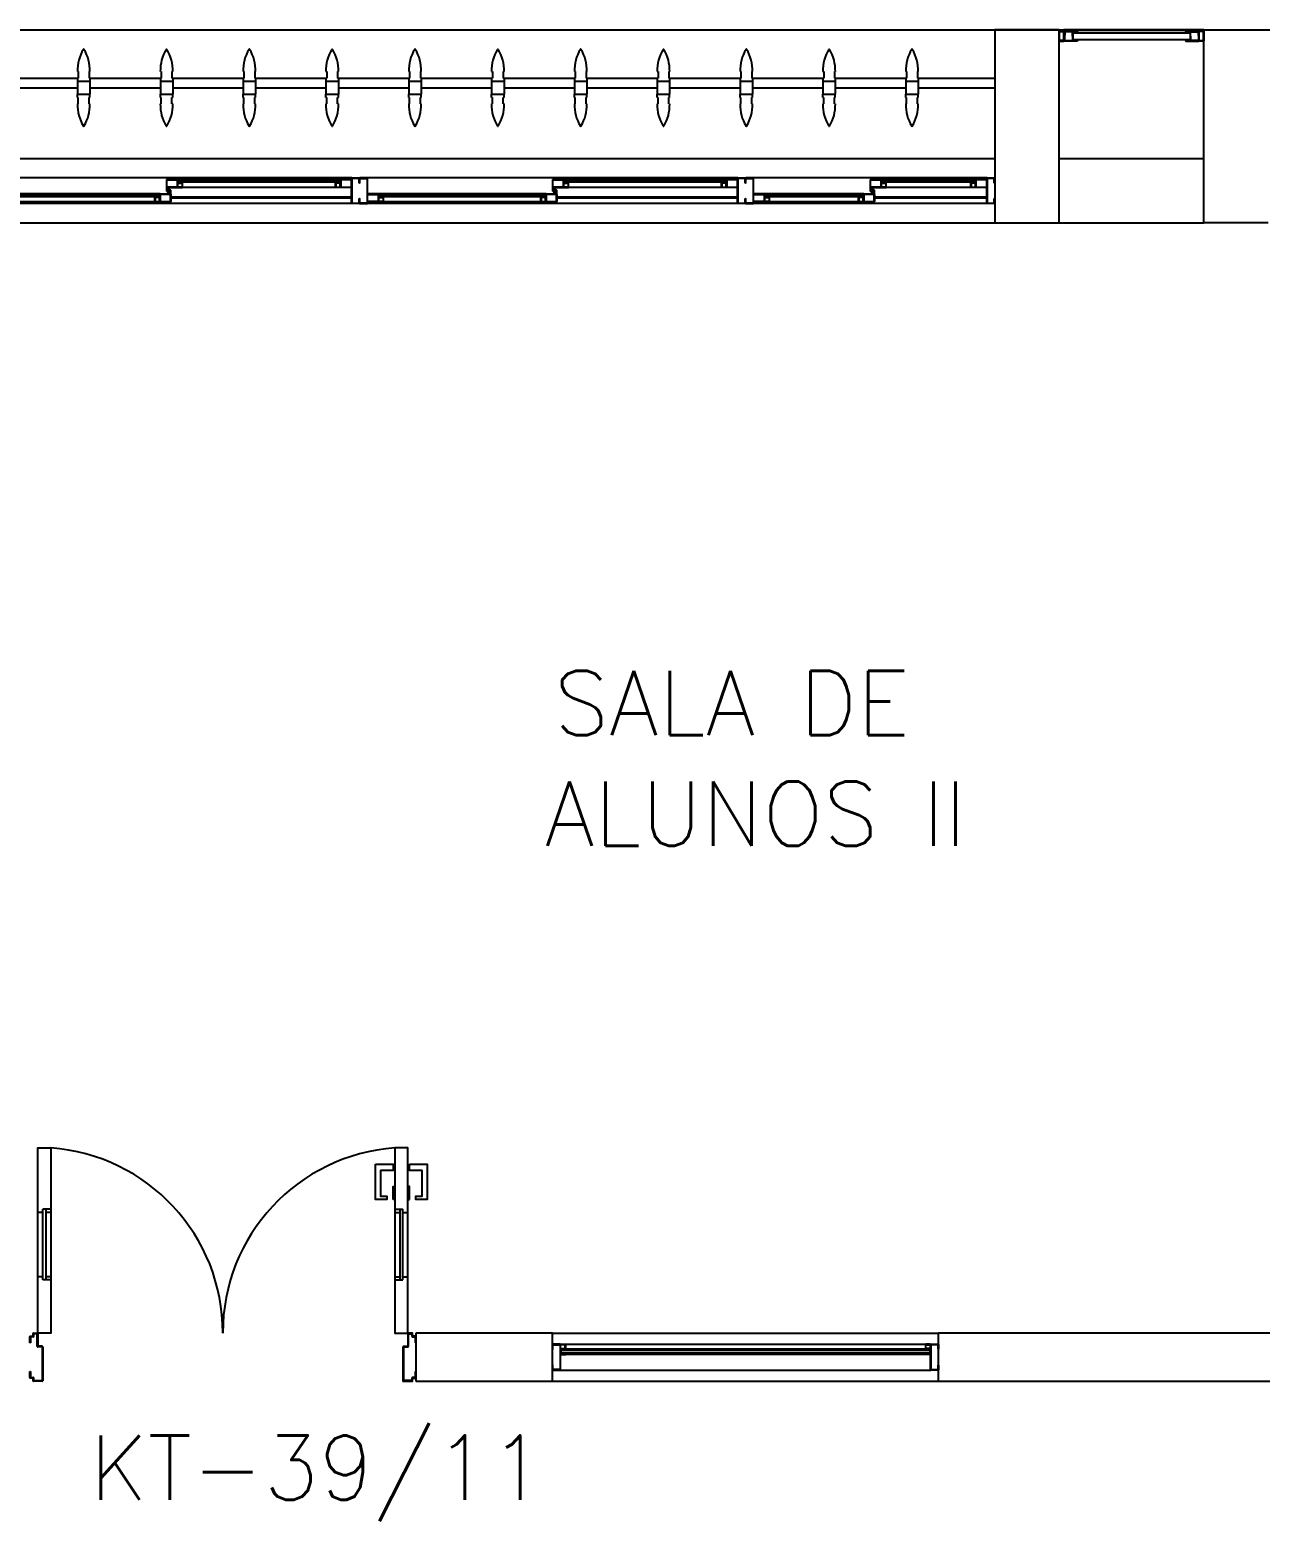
# Model space of a CAD drawing. Header units: millimetres. Extents: x 2686 to 2939, y 1294 to 1441.
# Drawn here: x 2848.471 to 2852.296, y 1433.941 to 1438.575 of the extents above; entities that cross this region are included whole.
import ezdxf

# ---------------------------------------------------------------- set-up
doc = ezdxf.new("R2010")
doc.units = ezdxf.units.MM
for name, color, linetype in [('AR-ALV', 2, 'Continuous'), ('AR-ESQ', 1, 'Continuous'), ('AR-ESTC', 3, 'Continuous'), ('AR-PEITORIL', 1, 'Continuous'), ('AR-PORTA', 1, 'Continuous'), ('BR-PAINEL', 1, 'Continuous'), ('BR-SUPORTE', 1, 'Continuous'), ('DT-ESQ-BAGUETE-C', 1, 'Continuous'), ('DT-ESQ-BAGUETE-V', 1, 'Continuous'), ('DT-ESQ-CHAPA DOBRADA-V', 1, 'Continuous'), ('DT-ESQ-MARCO-V', 1, 'Continuous'), ('DT-ESQ-PERFIL CADEIRA-C', 2, 'Continuous'), ('DT-ESQ-PERFIL CADEIRA-V', 2, 'Continuous'), ('DT-ESQ-PERFIL U SIMPLES-C', 2, 'Continuous'), ('DT-ESQ-PERFIL U-C', 2, 'Continuous'), ('DT-ESQ-PERFIL U-V', 1, 'Continuous'), ('DT-ESQ-VENEZIANA-C', 1, 'Continuous'), ('DT-ESQ-VENEZIANA-V', 1, 'Continuous'), ('DT-ESQ-VIDRO-C', 2, 'Continuous'), ('DT-TXTMOD', 1, 'Continuous'), ('ENDEREÇO', 2, 'Continuous'), ('ibio', 2, 'Continuous'), ('maçaneta', 1, 'Continuous'), ('mov', 1, 'Continuous'), ('PM-PERFIL U-C', 2, 'Continuous'), ('PM-VIDRO', 2, 'Continuous'), ('pm1', 2, 'Continuous'), ('pm2', 2, 'Continuous'), ('TEXTO', 2, 'Continuous')]:
    doc.layers.add(name, color=color, linetype=linetype)
doc.styles.add('S10', font='simplex.shx', dxfattribs={"height": 0.1})
doc.styles.add('UNB-100', font='simplex.shx', dxfattribs={"height": 0.2})
doc.styles.add('UNB1-100', font='simplex.shx', dxfattribs={"height": 0.2})

# ---------------------------------------------------------------- blocks, each defined once
blk = doc.blocks.new('EF39-P')
at = {"layer": 'DT-ESQ-BAGUETE-C', "ltscale": 0.1}
for points in [[(0.4225, -0.08), (0.409, -0.08), (0.409, -0.0785), (0.422, -0.0785, 0.414214), (0.4225, -0.078), (0.4225, -0.067, 0.414214), (0.422, -0.0665), (0.409, -0.0665), (0.409, -0.065), (0.4225, -0.065, -0.414214), (0.424, -0.0665), (0.424, -0.0785, -0.414214)], [(0.7015, -0.08), (0.715, -0.08), (0.715, -0.0785), (0.702, -0.0785, -0.414214), (0.7015, -0.078), (0.7015, -0.067, -0.414214), (0.702, -0.0665), (0.715, -0.0665), (0.715, -0.065), (0.7015, -0.065, 0.414214), (0.7, -0.0665), (0.7, -0.0785, 0.414214)], [(1.41, -0.08), (1.3965, -0.08), (1.3965, -0.0785), (1.4095, -0.0785, 0.414214), (1.41, -0.078), (1.41, -0.067, 0.414214), (1.4095, -0.0665), (1.3965, -0.0665), (1.3965, -0.065), (1.41, -0.065, -0.414214), (1.4115, -0.0665), (1.4115, -0.0785, -0.414214)], [(1.9015, -0.08), (1.915, -0.08), (1.915, -0.0785), (1.902, -0.0785, -0.414214), (1.9015, -0.078), (1.9015, -0.067, -0.414214), (1.902, -0.0665), (1.915, -0.0665), (1.915, -0.065), (1.9015, -0.065, 0.414214), (1.9, -0.0665), (1.9, -0.0785, 0.414214)], [(2.61, -0.08), (2.5965, -0.08), (2.5965, -0.0785), (2.6095, -0.0785, 0.414214), (2.61, -0.078), (2.61, -0.067, 0.414214), (2.6095, -0.0665), (2.5965, -0.0665), (2.5965, -0.065), (2.61, -0.065, -0.414214), (2.6115, -0.0665), (2.6115, -0.0785, -0.414214)], [(0.0735, -0.125), (0.06, -0.125), (0.06, -0.1235), (0.073, -0.1235, 0.414214), (0.0735, -0.123), (0.0735, -0.112, 0.414214), (0.073, -0.1115), (0.06, -0.1115), (0.06, -0.11), (0.0735, -0.11, -0.414214), (0.075, -0.1115), (0.075, -0.1235, -0.414214)], [(0.339, -0.125), (0.3525, -0.125), (0.3525, -0.1235), (0.3395, -0.1235, -0.414214), (0.339, -0.123), (0.339, -0.112, -0.414214), (0.3395, -0.1115), (0.3525, -0.1115), (0.3525, -0.11), (0.339, -0.11, 0.414214), (0.3375, -0.1115), (0.3375, -0.1235, 0.414214)], [(0.8485, -0.125), (0.835, -0.125), (0.835, -0.1235), (0.848, -0.1235, 0.414214), (0.8485, -0.123), (0.8485, -0.112, 0.414214), (0.848, -0.1115), (0.835, -0.1115), (0.835, -0.11), (0.8485, -0.11, -0.414214), (0.85, -0.1115), (0.85, -0.1235, -0.414214)], [(1.3265, -0.125), (1.34, -0.125), (1.34, -0.1235), (1.327, -0.1235, -0.414214), (1.3265, -0.123), (1.3265, -0.112, -0.414214), (1.327, -0.1115), (1.34, -0.1115), (1.34, -0.11), (1.3265, -0.11, 0.414214), (1.325, -0.1115), (1.325, -0.1235, 0.414214)], [(2.0485, -0.125), (2.035, -0.125), (2.035, -0.1235), (2.048, -0.1235, 0.414214), (2.0485, -0.123), (2.0485, -0.112, 0.414214), (2.048, -0.1115), (2.035, -0.1115), (2.035, -0.11), (2.0485, -0.11, -0.414214), (2.05, -0.1115), (2.05, -0.1235, -0.414214)], [(2.5265, -0.125), (2.54, -0.125), (2.54, -0.1235), (2.527, -0.1235, -0.414214), (2.5265, -0.123), (2.5265, -0.112, -0.414214), (2.527, -0.1115), (2.54, -0.1115), (2.54, -0.11), (2.5265, -0.11, 0.414214), (2.525, -0.1115), (2.525, -0.1235, 0.414214)]]:
    blk.add_lwpolyline(points, format="xyb", close=True, dxfattribs=at)
at = {"layer": 'DT-ESQ-BAGUETE-V', "ltscale": 0.1}
for p, q in [((0.4225, -0.065), (0.7015, -0.065)), ((1.41, -0.065), (1.9015, -0.065)), ((2.61, -0.065), (3.1015, -0.065)), ((0.0735, -0.11), (0.339, -0.11)), ((0.8485, -0.11), (1.3265, -0.11)), ((2.0485, -0.11), (2.5265, -0.11))]:
    blk.add_line(p, q, dxfattribs=at)
at = {"layer": 'DT-ESQ-CHAPA DOBRADA-V', "ltscale": 0.1}
for p, q in [((0.025, -0.077), (0.374, -0.077)), ((0.025, -0.08), (0.374, -0.08)), ((0.8, -0.077), (1.3615, -0.077)), ((0.8, -0.08), (1.3615, -0.08)), ((2, -0.077), (2.5615, -0.077)), ((2, -0.08), (2.5615, -0.08))]:
    blk.add_line(p, q, dxfattribs=at)
at = {"layer": 'DT-ESQ-PERFIL CADEIRA-C', "ltscale": 0.1}
for p, q in [((0.376, -0.0885), (0.4225, -0.0885)), ((0.75, -0.0885), (0.7015, -0.0885)), ((1.3635, -0.0885), (1.41, -0.0885)), ((1.95, -0.0885), (1.9015, -0.0885)), ((2.5635, -0.0885), (2.61, -0.0885)), ((0.025, -0.1335), (0.0735, -0.1335)), ((0.3855, -0.1335), (0.339, -0.1335)), ((0.8, -0.1335), (0.8485, -0.1335)), ((1.373, -0.1335), (1.3265, -0.1335)), ((2, -0.1335), (2.0485, -0.1335)), ((2.573, -0.1335), (2.5265, -0.1335))]:
    blk.add_line(p, q, dxfattribs=at)
for points in [[(0.4225, -0.087, -1), (0.4225, -0.09), (0.376, -0.09, -0.414214), (0.374, -0.088), (0.374, -0.067, -0.414214), (0.376, -0.065), (0.4075, -0.065, -0.414214), (0.409, -0.0665), (0.409, -0.087)], [(0.409, -0.0885, -0.198913), (0.4079, -0.0881, -0.198913), (0.4075, -0.087), (0.4075, -0.067, 0.414214), (0.407, -0.0665), (0.376, -0.0665, 0.414214), (0.3755, -0.067), (0.3755, -0.088, 0.414214), (0.376, -0.0885)], [(0.7015, -0.09), (0.75, -0.09), (0.75, -0.0885), (0.715, -0.0885, 0.198912), (0.7161, -0.0881, 0.198913), (0.7165, -0.087), (0.7165, -0.067, -0.414214), (0.717, -0.0665), (0.75, -0.0665), (0.75, -0.065), (0.7165, -0.065, 0.414214), (0.715, -0.0665), (0.715, -0.0785), (0.715, -0.08), (0.715, -0.087), (0.7015, -0.087, 1)], [(1.41, -0.087, -1), (1.41, -0.09), (1.3635, -0.09, -0.414214), (1.3615, -0.088), (1.3615, -0.067, -0.414214), (1.3635, -0.065), (1.395, -0.065, -0.414214), (1.3965, -0.0665), (1.3965, -0.087)], [(1.3965, -0.0885, -0.198913), (1.3954, -0.0881, -0.198913), (1.395, -0.087), (1.395, -0.067, 0.414214), (1.3945, -0.0665), (1.3635, -0.0665, 0.414214), (1.363, -0.067), (1.363, -0.088, 0.414214), (1.3635, -0.0885)], [(1.9015, -0.09), (1.95, -0.09), (1.95, -0.0885), (1.915, -0.0885, 0.198912), (1.9161, -0.0881, 0.198913), (1.9165, -0.087), (1.9165, -0.067, -0.414214), (1.917, -0.0665), (1.95, -0.0665), (1.95, -0.065), (1.9165, -0.065, 0.414214), (1.915, -0.0665), (1.915, -0.0785), (1.915, -0.08), (1.915, -0.087), (1.9015, -0.087, 1)], [(2.61, -0.087, -1), (2.61, -0.09), (2.5635, -0.09, -0.414214), (2.5615, -0.088), (2.5615, -0.067, -0.414214), (2.5635, -0.065), (2.595, -0.065, -0.414214), (2.5965, -0.0665), (2.5965, -0.087)], [(2.5965, -0.0885, -0.198913), (2.5954, -0.0881, -0.198913), (2.595, -0.087), (2.595, -0.067, 0.414214), (2.5945, -0.0665), (2.5635, -0.0665, 0.414214), (2.563, -0.067), (2.563, -0.088, 0.414214), (2.5635, -0.0885)], [(0.0735, -0.135), (0.025, -0.135), (0.025, -0.1335), (0.06, -0.1335, -0.198912), (0.0589, -0.1331, -0.198913), (0.0585, -0.132), (0.0585, -0.112, 0.414214), (0.058, -0.1115), (0.025, -0.1115), (0.025, -0.11), (0.0585, -0.11, -0.414214), (0.06, -0.1115), (0.06, -0.1235), (0.06, -0.125), (0.06, -0.132), (0.0735, -0.132, -1)], [(0.339, -0.132, 1), (0.339, -0.135), (0.3855, -0.135, 0.414214), (0.3875, -0.133), (0.3875, -0.112, 0.414214), (0.3855, -0.11), (0.354, -0.11, 0.414214), (0.3525, -0.1115), (0.3525, -0.132)], [(0.3525, -0.1335, 0.198913), (0.3536, -0.1331, 0.198913), (0.354, -0.132), (0.354, -0.112, -0.414214), (0.3545, -0.1115), (0.3855, -0.1115, -0.414214), (0.386, -0.112), (0.386, -0.133, -0.414214), (0.3855, -0.1335)], [(0.8485, -0.135), (0.8, -0.135), (0.8, -0.1335), (0.835, -0.1335, -0.198912), (0.8339, -0.1331, -0.198913), (0.8335, -0.132), (0.8335, -0.112, 0.414214), (0.833, -0.1115), (0.8, -0.1115), (0.8, -0.11), (0.8335, -0.11, -0.414214), (0.835, -0.1115), (0.835, -0.1235), (0.835, -0.125), (0.835, -0.132), (0.8485, -0.132, -1)], [(1.3265, -0.132, 1), (1.3265, -0.135), (1.373, -0.135, 0.414214), (1.375, -0.133), (1.375, -0.112, 0.414214), (1.373, -0.11), (1.3415, -0.11, 0.414214), (1.34, -0.1115), (1.34, -0.132)], [(1.34, -0.1335, 0.198913), (1.3411, -0.1331, 0.198913), (1.3415, -0.132), (1.3415, -0.112, -0.414214), (1.342, -0.1115), (1.373, -0.1115, -0.414214), (1.3735, -0.112), (1.3735, -0.133, -0.414214), (1.373, -0.1335)], [(2.0485, -0.135), (2, -0.135), (2, -0.1335), (2.035, -0.1335, -0.198912), (2.0339, -0.1331, -0.198913), (2.0335, -0.132), (2.0335, -0.112, 0.414214), (2.033, -0.1115), (2, -0.1115), (2, -0.11), (2.0335, -0.11, -0.414214), (2.035, -0.1115), (2.035, -0.1235), (2.035, -0.125), (2.035, -0.132), (2.0485, -0.132, -1)], [(2.5265, -0.132, 1), (2.5265, -0.135), (2.573, -0.135, 0.414214), (2.575, -0.133), (2.575, -0.112, 0.414214), (2.573, -0.11), (2.5415, -0.11, 0.414214), (2.54, -0.1115), (2.54, -0.132)], [(2.54, -0.1335, 0.198913), (2.5411, -0.1331, 0.198913), (2.5415, -0.132), (2.5415, -0.112, -0.414214), (2.542, -0.1115), (2.573, -0.1115, -0.414214), (2.5735, -0.112), (2.5735, -0.133, -0.414214), (2.573, -0.1335)]]:
    blk.add_lwpolyline(points, format="xyb", close=True, dxfattribs=at)
at = {"layer": 'DT-ESQ-PERFIL CADEIRA-V', "ltscale": 0.1}
for p, q in [((0.4075, -0.09), (0.7015, -0.09)), ((1.395, -0.09), (1.9015, -0.09)), ((2.595, -0.09), (3.1015, -0.09)), ((0.0735, -0.135), (0.339, -0.135)), ((0.8485, -0.135), (1.3265, -0.135)), ((2.0485, -0.135), (2.5265, -0.135))]:
    blk.add_line(p, q, dxfattribs=at)
at = {"layer": 'DT-ESQ-PERFIL U SIMPLES-C', "ltscale": 0.1}
for points in [[(0.376, -0.102), (0.384, -0.102), (0.384, -0.1005), (0.376, -0.1005, -0.414214), (0.3755, -0.1), (0.3755, -0.092, -0.414214), (0.376, -0.0915), (0.384, -0.0915), (0.384, -0.09), (0.376, -0.09, 0.414214), (0.374, -0.092), (0.374, -0.1, 0.414214)], [(1.3635, -0.102), (1.3715, -0.102), (1.3715, -0.1005), (1.3635, -0.1005, -0.414214), (1.363, -0.1), (1.363, -0.092, -0.414214), (1.3635, -0.0915), (1.3715, -0.0915), (1.3715, -0.09), (1.3635, -0.09, 0.414214), (1.3615, -0.092), (1.3615, -0.1, 0.414214)], [(2.5635, -0.102), (2.5715, -0.102), (2.5715, -0.1005), (2.5635, -0.1005, -0.414214), (2.563, -0.1), (2.563, -0.092, -0.414214), (2.5635, -0.0915), (2.5715, -0.0915), (2.5715, -0.09), (2.5635, -0.09, 0.414214), (2.5615, -0.092), (2.5615, -0.1, 0.414214)], [(0.3855, -0.098), (0.3775, -0.098), (0.3775, -0.0995), (0.3855, -0.0995, -0.414214), (0.386, -0.1), (0.386, -0.108, -0.414214), (0.3855, -0.1085), (0.3775, -0.1085), (0.3775, -0.11), (0.3855, -0.11, 0.414214), (0.3875, -0.108), (0.3875, -0.1, 0.414214)], [(1.373, -0.098), (1.365, -0.098), (1.365, -0.0995), (1.373, -0.0995, -0.414214), (1.3735, -0.1), (1.3735, -0.108, -0.414214), (1.373, -0.1085), (1.365, -0.1085), (1.365, -0.11), (1.373, -0.11, 0.414214), (1.375, -0.108), (1.375, -0.1, 0.414214)], [(2.573, -0.098), (2.565, -0.098), (2.565, -0.0995), (2.573, -0.0995, -0.414214), (2.5735, -0.1), (2.5735, -0.108, -0.414214), (2.573, -0.1085), (2.565, -0.1085), (2.565, -0.11), (2.573, -0.11, 0.414214), (2.575, -0.108), (2.575, -0.1, 0.414214)]]:
    blk.add_lwpolyline(points, format="xyb", close=True, dxfattribs=at)
at = {"layer": 'DT-ESQ-PERFIL U-C', "ltscale": 0.1}
for points in [[(0, -0.0615, -0.414214), (0.0015, -0.06), (0.0235, -0.06, -0.414214), (0.025, -0.0615), (0.025, -0.1385, -0.414214), (0.0235, -0.14), (0.0015, -0.14, -0.414214), (0, -0.1385), (0, -0.125), (0.0015, -0.125), (0.0015, -0.138, 0.414214), (0.002, -0.1385), (0.023, -0.1385, 0.414214), (0.0235, -0.138), (0.0235, -0.062, 0.414214), (0.023, -0.0615), (0.002, -0.0615, 0.414214), (0.0015, -0.062), (0.0015, -0.075), (0, -0.075)], [(0.775, -0.0615, 0.414214), (0.7735, -0.06), (0.7515, -0.06, 0.414214), (0.75, -0.0615), (0.75, -0.1385, 0.414214), (0.7515, -0.14), (0.7735, -0.14, 0.414214), (0.775, -0.1385), (0.775, -0.125), (0.7735, -0.125), (0.7735, -0.138, -0.414214), (0.773, -0.1385), (0.752, -0.1385, -0.414214), (0.7515, -0.138), (0.7515, -0.062, -0.414214), (0.752, -0.0615), (0.773, -0.0615, -0.414214), (0.7735, -0.062), (0.7735, -0.075), (0.775, -0.075)], [(0.775, -0.0615, -0.414214), (0.7765, -0.06), (0.7985, -0.06, -0.414214), (0.8, -0.0615), (0.8, -0.1385, -0.414214), (0.7985, -0.14), (0.7765, -0.14, -0.414214), (0.775, -0.1385), (0.775, -0.125), (0.7765, -0.125), (0.7765, -0.138, 0.414214), (0.777, -0.1385), (0.798, -0.1385, 0.414214), (0.7985, -0.138), (0.7985, -0.062, 0.414214), (0.798, -0.0615), (0.777, -0.0615, 0.414214), (0.7765, -0.062), (0.7765, -0.075), (0.775, -0.075)], [(1.975, -0.0615, 0.414214), (1.9735, -0.06), (1.9515, -0.06, 0.414214), (1.95, -0.0615), (1.95, -0.1385, 0.414214), (1.9515, -0.14), (1.9735, -0.14, 0.414214), (1.975, -0.1385), (1.975, -0.125), (1.9735, -0.125), (1.9735, -0.138, -0.414214), (1.973, -0.1385), (1.952, -0.1385, -0.414214), (1.9515, -0.138), (1.9515, -0.062, -0.414214), (1.952, -0.0615), (1.973, -0.0615, -0.414214), (1.9735, -0.062), (1.9735, -0.075), (1.975, -0.075)], [(1.975, -0.0615, -0.414214), (1.9765, -0.06), (1.9985, -0.06, -0.414214), (2, -0.0615), (2, -0.1385, -0.414214), (1.9985, -0.14), (1.9765, -0.14, -0.414214), (1.975, -0.1385), (1.975, -0.125), (1.9765, -0.125), (1.9765, -0.138, 0.414214), (1.977, -0.1385), (1.998, -0.1385, 0.414214), (1.9985, -0.138), (1.9985, -0.062, 0.414214), (1.998, -0.0615), (1.977, -0.0615, 0.414214), (1.9765, -0.062), (1.9765, -0.075), (1.975, -0.075)]]:
    blk.add_lwpolyline(points, format="xyb", close=True, dxfattribs=at)
at = {"layer": 'DT-ESQ-PERFIL U-V', "ltscale": 0.1}
for p, q in [((0.0235, -0.06), (0.7515, -0.06)), ((0.7985, -0.06), (1.9515, -0.06)), ((1.9985, -0.06), (3.1515, -0.06)), ((0.0235, -0.14), (0.7515, -0.14)), ((0.7985, -0.14), (1.9515, -0.14)), ((1.9985, -0.14), (3.1515, -0.14))]:
    blk.add_line(p, q, dxfattribs=at)
at = {"layer": 'DT-ESQ-VIDRO-C', "ltscale": 0.1}
for points in [[(0.7125, -0.085), (0.7125, -0.082), (0.4115, -0.082), (0.4115, -0.085)], [(1.9125, -0.085), (1.9125, -0.082), (1.399, -0.082), (1.399, -0.085)], [(3.1125, -0.085), (3.1125, -0.082), (2.599, -0.082), (2.599, -0.085)], [(0.063, -0.13), (0.063, -0.127), (0.3495, -0.127), (0.3495, -0.13)], [(0.838, -0.13), (0.838, -0.127), (1.337, -0.127), (1.337, -0.13)], [(2.038, -0.13), (2.038, -0.127), (2.537, -0.127), (2.537, -0.13)]]:
    blk.add_lwpolyline(points, close=True, dxfattribs=at)
at = {"layer": 'DT-TXTMOD', "ltscale": 0.1, "style": 'S10', "flags": 3}
for tag, p in [('M01', (0.025, -0.28)), ('M02', (0.3253, -0.28)), ('M03', (0.627, -0.28)), ('M04', (0.9288, -0.28)), ('M05', (1.2306, -0.28)), ('M06', (1.5323, -0.28)), ('M07', (1.8341, -0.28)), ('M08', (2.1359, -0.28)), ('M09', (2.4376, -0.28)), ('M10', (2.7394, -0.28)), ('M11', (3.0412, -0.28)), ('M12', (3.3429, -0.28)), ('M13', (3.6447, -0.28)), ('M14', (3.9464, -0.28)), ('M15', (4.2482, -0.28)), ('M16', (4.55, -0.28)), ('M17', (4.8517, -0.28))]:
    blk.add_attdef(tag, p, '', height=0.1, dxfattribs=at)
blk = doc.blocks.new('EF05-P')
at = {"layer": 'DT-ESQ-BAGUETE-C', "ltscale": 0.1}
for points in [[(0.039, -0.05), (0.0255, -0.05), (0.0255, -0.0485), (0.039, -0.0485), (0.039, -0.0365), (0.0255, -0.0365), (0.0255, -0.035), (0.039, -0.035, -0.414214), (0.0405, -0.0365), (0.0405, -0.0485, -0.414214)], [(1.161, -0.05), (1.1745, -0.05), (1.1745, -0.0485), (1.161, -0.0485), (1.161, -0.0365), (1.1745, -0.0365), (1.1745, -0.035), (1.161, -0.035, 0.414214), (1.1595, -0.0365), (1.1595, -0.0485, 0.414214)]]:
    blk.add_lwpolyline(points, format="xyb", close=True, dxfattribs=at)
at = {"layer": 'DT-ESQ-BAGUETE-V', "ltscale": 0.1}
blk.add_line((1.161, -0.05), (0.039, -0.05), dxfattribs=at)
at = {"layer": 'DT-ESQ-CHAPA DOBRADA-V', "ltscale": 0.1}
blk.add_line((1.16, -0.067), (0.04, -0.067), dxfattribs=at)
at = {"layer": 'DT-ESQ-MARCO-V', "ltscale": 0.1}
for p, q in [((0.0235, -0.035), (1.1765, -0.035)), ((0.0235, -0.115), (1.1765, -0.115))]:
    blk.add_line(p, q, dxfattribs=at)
at = {"layer": 'DT-ESQ-PERFIL U-C', "ltscale": 0.1}
for points in [[(0.025, -0.0655), (0.025, -0.0655, 0.414214), (0.0235, -0.067), (0.0235, -0.1135), (0.0015, -0.1135), (0.0015, -0.1), (0, -0.1), (0, -0.1135, 0.414214), (0.0015, -0.115), (0.0235, -0.115, 0.414214), (0.025, -0.1135), (0.025, -0.067), (0.04, -0.067, 1), (0.04, -0.064), (0.025, -0.064), (0.025, -0.0365, 0.414214), (0.0235, -0.035), (0.0015, -0.035, 0.414214), (0, -0.0365), (0, -0.05), (0.0015, -0.05), (0.0015, -0.0365), (0.0235, -0.0365), (0.0235, -0.064, 0.414214), (0.025, -0.0655), (0.04, -0.0655)], [(1.175, -0.0655), (1.175, -0.0655, -0.414214), (1.1765, -0.067), (1.1765, -0.1135), (1.1985, -0.1135), (1.1985, -0.1), (1.2, -0.1), (1.2, -0.1135, -0.414214), (1.1985, -0.115), (1.1765, -0.115, -0.414214), (1.175, -0.1135), (1.175, -0.067), (1.16, -0.067, -1), (1.16, -0.064), (1.175, -0.064), (1.175, -0.0365, -0.414214), (1.1765, -0.035), (1.1985, -0.035, -0.414214), (1.2, -0.0365), (1.2, -0.05), (1.1985, -0.05), (1.1985, -0.0365), (1.1765, -0.0365), (1.1765, -0.064, -0.414214), (1.175, -0.0655), (1.16, -0.0655)]]:
    blk.add_lwpolyline(points, format="xyb", dxfattribs=at)
at = {"layer": 'DT-ESQ-VIDRO-C', "ltscale": 0.1}
blk.add_lwpolyline([(0.027, -0.062), (0.027, -0.052), (1.173, -0.052), (1.173, -0.062)], close=True, dxfattribs=at)
at = {"layer": 'DT-TXTMOD', "ltscale": 0.1, "style": 'S10', "flags": 3}
blk.add_attdef('EF05', (0.05, 0), '', height=0.1, dxfattribs=at)
blk = doc.blocks.new('marco-d')
at = {"layer": 'PM-PERFIL U-C'}
for p, q in [((-0.0135, 0), (-0.0015, 0)), ((-0.025, -0.03), (-0.025, -0.0115)), ((-0.023, -0.03), (-0.025, -0.03)), ((-0.0235, -0.01), (-0.015, -0.01)), ((-0.0145, -0.012), (-0.023, -0.012)), ((-0.023, -0.012), (-0.023, -0.03)), ((-0.015, -0.01), (-0.015, -0.0015)), ((-0.002, -0.002), (-0.013, -0.002)), ((-0.013, -0.002), (-0.013, -0.0105)), ((-0.002, -0.0415), (-0.002, -0.002)), ((0.013, -0.043), (-0.0005, -0.043)), ((0, -0.0015), (0, -0.041)), ((0.0135, -0.041), (0, -0.041)), ((0.013, -0.043), (0.013, -0.148)), ((0.015, -0.0425), (0.015, -0.1485)), ((-0.025, -0.1385), (-0.025, -0.12)), ((-0.025, -0.12), (-0.023, -0.12)), ((-0.023, -0.12), (-0.023, -0.138)), ((-0.023, -0.138), (-0.0145, -0.138)), ((-0.015, -0.14), (-0.0235, -0.14)), ((-0.015, -0.1485), (-0.015, -0.14)), ((0.0135, -0.15), (-0.0135, -0.15)), ((-0.013, -0.1395), (-0.013, -0.148)), ((-0.013, -0.148), (0.013, -0.148))]:
    blk.add_line(p, q, dxfattribs=at)
for centre, start, end in [((-0.0135, -0.0015), 90, 180), ((-0.0015, -0.0015), 360, 90), ((-0.0235, -0.0115), 90, 180), ((-0.0145, -0.0105), 270, 0), ((-0.0005, -0.0415), 180, 270), ((0.0135, -0.0425), 0, 90), ((-0.0235, -0.1385), 180, 270), ((-0.0145, -0.1395), 0, 90), ((-0.0135, -0.1485), 180, 270), ((0.0135, -0.1485), 269.9386, 0)]:
    blk.add_arc(centre, 0.0015, start, end, dxfattribs=at)
blk = doc.blocks.new('marco-e')
at = {"layer": 'PM-PERFIL U-C'}
for p, q in [((-0.015, -0.0425), (-0.015, -0.1485)), ((-0.0135, -0.041), (0, -0.041)), ((-0.013, -0.043), (0.0005, -0.043)), ((-0.013, -0.043), (-0.013, -0.148)), ((0, -0.0015), (0, -0.041)), ((0.0135, 0), (0.0015, 0)), ((0.002, -0.0415), (0.002, -0.002)), ((0.002, -0.002), (0.013, -0.002)), ((0.013, -0.002), (0.013, -0.0105)), ((0.0145, -0.012), (0.023, -0.012)), ((0.015, -0.01), (0.015, -0.0015)), ((0.0235, -0.01), (0.015, -0.01)), ((0.023, -0.012), (0.023, -0.03)), ((0.023, -0.03), (0.025, -0.03)), ((0.025, -0.03), (0.025, -0.0115)), ((0.023, -0.138), (0.0145, -0.138)), ((0.025, -0.12), (0.023, -0.12)), ((0.023, -0.12), (0.023, -0.138)), ((0.025, -0.1385), (0.025, -0.12)), ((-0.0135, -0.15), (0.0135, -0.15)), ((0.013, -0.148), (-0.013, -0.148)), ((0.013, -0.1395), (0.013, -0.148)), ((0.015, -0.14), (0.0235, -0.14)), ((0.015, -0.1485), (0.015, -0.14))]:
    blk.add_line(p, q, dxfattribs=at)
for centre, start, end in [((-0.0135, -0.0425), 90, 180), ((0.0015, -0.0015), 90, 180), ((0.0005, -0.0415), 270, 0), ((0.0145, -0.0105), 180, 270), ((0.0135, -0.0015), 0, 90), ((0.0235, -0.0115), 0, 90), ((0.0145, -0.1395), 90, 180), ((0.0235, -0.1385), 270, 0), ((-0.0135, -0.1485), 180, 270.0614), ((0.0135, -0.1485), 270, 0)]:
    blk.add_arc(centre, 0.0015, start, end, dxfattribs=at)
blk = doc.blocks.new('PM6V')
at = {"layer": 'maçaneta'}
for points in [[(1.075, 0.675), (1.13, 0.675), (1.13, 0.655), (1.0915, 0.655, 0.414214), (1.09, 0.6535), (1.09, 0.575), (1.11, 0.575), (1.11, 0.565), (1.075, 0.565)], [(1.18, 0.675), (1.235, 0.675), (1.235, 0.565), (1.2, 0.565), (1.2, 0.575), (1.22, 0.575), (1.22, 0.6535, 0.414214), (1.2185, 0.655), (1.18, 0.655)]]:
    blk.add_lwpolyline(points, format="xyb", close=True, dxfattribs=at)
for points in [[(1.13, 0.565), (1.13, 0.605), (1.135, 0.605), (1.135, 0.565)], [(1.18, 0.565), (1.18, 0.605), (1.175, 0.605), (1.175, 0.565)]]:
    blk.add_lwpolyline(points, close=True, dxfattribs=at)
at = {"layer": 'mov'}
for centre, start, end in [((0.025, 0.1514), 359.8606, 86.0112), ((1.175, 0.1514), 93.9888, 180.1394)]:
    blk.add_arc(centre, 0.575, start, end, dxfattribs=at)
at = {"layer": 'PM-VIDRO'}
for p, q in [((0.04, 0.325), (0.04, 0.525)), ((0.05, 0.525), (0.05, 0.325)), ((1.15, 0.525), (1.15, 0.325)), ((1.16, 0.325), (1.16, 0.525))]:
    blk.add_line(p, q, dxfattribs=at)
at = {"layer": 'pm1'}
for p, q in [((0.04, 0.525), (0.025, 0.525)), ((0.065, 0.535), (0.04, 0.535)), ((0.04, 0.525), (0.04, 0.535)), ((0.05, 0.535), (0.05, 0.525)), ((0.065, 0.525), (0.05, 0.525)), ((0.065, 0.535), (0.065, 0.525)), ((1.135, 0.535), (1.135, 0.525)), ((1.135, 0.535), (1.16, 0.535)), ((1.135, 0.525), (1.15, 0.525)), ((1.15, 0.535), (1.15, 0.525)), ((1.16, 0.525), (1.16, 0.535)), ((1.16, 0.525), (1.175, 0.525)), ((0.04, 0.325), (0.025, 0.325)), ((0.04, 0.315), (0.04, 0.325)), ((0.065, 0.325), (0.05, 0.325)), ((0.05, 0.325), (0.05, 0.315)), ((0.065, 0.325), (0.065, 0.315)), ((1.135, 0.325), (1.135, 0.315)), ((1.135, 0.325), (1.15, 0.325)), ((1.15, 0.325), (1.15, 0.315)), ((1.16, 0.315), (1.16, 0.325)), ((1.16, 0.325), (1.175, 0.325)), ((0.065, 0.315), (0.04, 0.315)), ((1.135, 0.315), (1.16, 0.315))]:
    blk.add_line(p, q, dxfattribs=at)
for points in [[(0.025, 0.525), (0.025, 0.725), (0.065, 0.725), (0.065, 0.525)], [(1.175, 0.525), (1.175, 0.725), (1.135, 0.725), (1.135, 0.525)], [(0.065, 0.325), (0.065, 0.15), (0.025, 0.15), (0.025, 0.325)], [(1.135, 0.325), (1.135, 0.15), (1.175, 0.15), (1.175, 0.325)]]:
    blk.add_lwpolyline(points, dxfattribs=at)
at = {"layer": 'pm2'}
for p, q in [((0.025, 0.325), (0.025, 0.525)), ((0.065, 0.525), (0.065, 0.325)), ((1.135, 0.525), (1.135, 0.325)), ((1.175, 0.325), (1.175, 0.525))]:
    blk.add_line(p, q, dxfattribs=at)
at = {"layer": 'pm1'}
for name, p in [('marco-d', (0.025, 0.15)), ('marco-e', (1.175, 0.15))]:
    blk.add_blockref(name, p, dxfattribs=at)
blk = doc.blocks.new('EF01C-P')
at = {"layer": 'DT-ESQ-BAGUETE-C', "ltscale": 0.1}
for points in [[(0.0015, 0.035), (0.015, 0.035), (0.015, 0.0335), (0.0015, 0.0335), (0.0015, 0.005), (0.015, 0.005), (0.015, 0.0035), (0.0015, 0.0035, -0.414214), (0, 0.005), (0, 0.0335, -0.414214)], [(0.4485, 0.035), (0.435, 0.035), (0.435, 0.0335), (0.4485, 0.0335), (0.4485, 0.005), (0.435, 0.005), (0.435, 0.0035), (0.4485, 0.0035, 0.414214), (0.45, 0.005), (0.45, 0.0335, 0.414214)]]:
    blk.add_lwpolyline(points, format="xyb", close=True, dxfattribs=at)
at = {"layer": 'DT-ESQ-PERFIL CADEIRA-C', "ltscale": 0.1}
for points in [[(0.01, 0.0015), (0.01, 0.003), (0.0015, 0.003, 1), (0.0015, 0), (0.015, 0, 0.414214), (0.0165, 0.0015), (0.0165, 0.0335), (0.043, 0.0335)], [(0.043, 0.0065), (0.018, 0.0065), (0.018, 0.0165), (0.0165, 0.0165), (0.0165, 0.0065, 0.414214), (0.018, 0.005), (0.043, 0.005), (0.0565, 0.005, 1), (0.0565, 0.008), (0.043, 0.008), (0.043, 0.02), (0.043, 0.032), (0.0565, 0.032, 1), (0.0565, 0.035), (0.043, 0.035), (0.0165, 0.035, 0.414214), (0.015, 0.0335), (0.015, 0.0015), (0.0015, 0.0015)], [(0.0415, 0.02), (0.0415, 0.032, -0.414214), (0.043, 0.0335), (0.0565, 0.0335)], [(0.0415, 0.02), (0.0415, 0.008, 0.414214), (0.043, 0.0065), (0.0565, 0.0065)], [(0.407, 0.0065), (0.432, 0.0065), (0.432, 0.0165), (0.4335, 0.0165), (0.4335, 0.0065, -0.414214), (0.432, 0.005), (0.407, 0.005), (0.3935, 0.005, -1), (0.3935, 0.008), (0.407, 0.008), (0.407, 0.02), (0.407, 0.032), (0.3935, 0.032, -1), (0.3935, 0.035), (0.407, 0.035), (0.4335, 0.035, -0.414214), (0.435, 0.0335), (0.435, 0.0015), (0.4485, 0.0015)], [(0.4085, 0.02), (0.4085, 0.032, 0.414214), (0.407, 0.0335), (0.3935, 0.0335)], [(0.4085, 0.02), (0.4085, 0.008, -0.414214), (0.407, 0.0065), (0.3935, 0.0065)], [(0.44, 0.0015), (0.44, 0.003), (0.4485, 0.003, -1), (0.4485, 0), (0.435, 0, -0.414214), (0.4335, 0.0015), (0.4335, 0.0335), (0.407, 0.0335)]]:
    blk.add_lwpolyline(points, format="xyb", dxfattribs=at)
at = {"layer": 'DT-ESQ-PERFIL CADEIRA-V', "ltscale": 0.1}
blk.add_line((0.015, 0), (0.435, 0), dxfattribs=at)
at = {"layer": 'DT-ESQ-VENEZIANA-C', "ltscale": 0.1}
for p, q in [((0.043, 0.0105), (0.407, 0.0105)), ((0.043, 0.009), (0.407, 0.009))]:
    blk.add_line(p, q, dxfattribs=at)
at = {"layer": 'DT-ESQ-VENEZIANA-V', "ltscale": 0.1}
blk.add_line((0.043, 0.031), (0.407, 0.031), dxfattribs=at)
at = {"layer": 'DT-TXTMOD', "ltscale": 0.1, "style": 'S10', "flags": 3}
blk.add_attdef('EF01C', (0.0208, -0.14), '', height=0.1, dxfattribs=at)

msp = doc.modelspace()

# ---------------------------------------------------------------- linework, layer by layer
at = {"layer": 'AR-ALV'}
for p, q in [((2851.6707, 1438.1749), (2852.1207, 1438.1749)), ((2851.6707, 1437.9749), (2852.1207, 1437.9749)), ((2849.6707, 1434.5252), (2849.6707, 1434.3752)), ((2850.0957, 1434.5252), (2849.6707, 1434.5252)), ((2850.0957, 1434.3752), (2850.0957, 1434.5252)), ((2853.0207, 1434.5252), (2851.2957, 1434.5252)), ((2851.2957, 1434.3752), (2851.2957, 1434.5252)), ((2849.6707, 1434.3752), (2850.0957, 1434.3752)), ((2851.2957, 1434.3752), (2855.0707, 1434.3752))]:
    msp.add_line(p, q, dxfattribs=at)
at = {"layer": 'AR-ESTC'}
for p, q in [((2851.6707, 1438.5749), (2851.4707, 1438.5749)), ((2851.4707, 1438.5749), (2851.4707, 1437.9749)), ((2851.6707, 1437.9749), (2851.6707, 1438.5749)), ((2852.1207, 1438.5749), (2852.3207, 1438.5749)), ((2852.1207, 1437.9749), (2852.1207, 1438.5749)), ((2851.4707, 1437.9749), (2851.6707, 1437.9749)), ((2852.3207, 1437.9749), (2852.1207, 1437.9749))]:
    msp.add_line(p, q, dxfattribs=at)
at = {"layer": 'AR-PEITORIL'}
for p, q in [((2846.3207, 1438.1749), (2851.4707, 1438.1749)), ((2846.3207, 1437.9749), (2851.4707, 1437.9749)), ((2850.0957, 1434.5252), (2851.2957, 1434.5252)), ((2850.0957, 1434.3752), (2851.2957, 1434.3752))]:
    msp.add_line(p, q, dxfattribs=at)
at = {"layer": 'BR-PAINEL'}
for p, q in [((2848.619, 1438.4449), (2848.6215, 1438.4449)), ((2848.619, 1438.4249), (2848.619, 1438.4149)), ((2848.619, 1438.4249), (2848.6215, 1438.4249)), ((2848.6215, 1438.4449), (2848.6215, 1438.4249)), ((2848.6549, 1438.4449), (2848.6549, 1438.4249)), ((2848.6574, 1438.4449), (2848.6549, 1438.4449)), ((2848.6574, 1438.4249), (2848.6549, 1438.4249)), ((2848.6574, 1438.4249), (2848.6574, 1438.4149)), ((2848.8765, 1438.4449), (2848.879, 1438.4449)), ((2848.8765, 1438.4249), (2848.8765, 1438.4149)), ((2848.8765, 1438.4249), (2848.879, 1438.4249)), ((2848.879, 1438.4449), (2848.879, 1438.4249)), ((2848.9124, 1438.4449), (2848.9124, 1438.4249)), ((2848.9149, 1438.4449), (2848.9124, 1438.4449)), ((2848.9149, 1438.4249), (2848.9124, 1438.4249)), ((2848.9149, 1438.4249), (2848.9149, 1438.4149)), ((2849.134, 1438.4449), (2849.1365, 1438.4449)), ((2849.134, 1438.4249), (2849.134, 1438.4149)), ((2849.134, 1438.4249), (2849.1365, 1438.4249)), ((2849.1365, 1438.4449), (2849.1365, 1438.4249)), ((2849.1699, 1438.4449), (2849.1699, 1438.4249)), ((2849.1724, 1438.4449), (2849.1699, 1438.4449)), ((2849.1724, 1438.4249), (2849.1699, 1438.4249)), ((2849.1724, 1438.4249), (2849.1724, 1438.4149)), ((2849.3915, 1438.4449), (2849.394, 1438.4449)), ((2849.3915, 1438.4249), (2849.3915, 1438.4149)), ((2849.3915, 1438.4249), (2849.394, 1438.4249)), ((2849.394, 1438.4449), (2849.394, 1438.4249)), ((2849.4274, 1438.4449), (2849.4274, 1438.4249)), ((2849.4299, 1438.4449), (2849.4274, 1438.4449)), ((2849.4299, 1438.4249), (2849.4274, 1438.4249)), ((2849.4299, 1438.4249), (2849.4299, 1438.4149)), ((2849.649, 1438.4449), (2849.6515, 1438.4449)), ((2849.649, 1438.4249), (2849.649, 1438.4149)), ((2849.649, 1438.4249), (2849.6515, 1438.4249)), ((2849.6515, 1438.4449), (2849.6515, 1438.4249)), ((2849.6849, 1438.4449), (2849.6849, 1438.4249)), ((2849.6874, 1438.4449), (2849.6849, 1438.4449)), ((2849.6874, 1438.4249), (2849.6849, 1438.4249)), ((2849.6874, 1438.4249), (2849.6874, 1438.4149)), ((2849.9065, 1438.4449), (2849.909, 1438.4449)), ((2849.9065, 1438.4249), (2849.9065, 1438.4149)), ((2849.9065, 1438.4249), (2849.909, 1438.4249)), ((2849.909, 1438.4449), (2849.909, 1438.4249)), ((2849.9424, 1438.4449), (2849.9424, 1438.4249)), ((2849.9449, 1438.4449), (2849.9424, 1438.4449)), ((2849.9449, 1438.4249), (2849.9424, 1438.4249)), ((2849.9449, 1438.4249), (2849.9449, 1438.4149)), ((2850.164, 1438.4449), (2850.1665, 1438.4449)), ((2850.164, 1438.4249), (2850.164, 1438.4149)), ((2850.164, 1438.4249), (2850.1665, 1438.4249)), ((2850.1665, 1438.4449), (2850.1665, 1438.4249)), ((2850.1999, 1438.4449), (2850.1999, 1438.4249)), ((2850.2024, 1438.4449), (2850.1999, 1438.4449)), ((2850.2024, 1438.4249), (2850.1999, 1438.4249)), ((2850.2024, 1438.4249), (2850.2024, 1438.4149)), ((2850.4215, 1438.4449), (2850.424, 1438.4449)), ((2850.4215, 1438.4249), (2850.4215, 1438.4149)), ((2850.4215, 1438.4249), (2850.424, 1438.4249)), ((2850.424, 1438.4449), (2850.424, 1438.4249)), ((2850.4574, 1438.4449), (2850.4574, 1438.4249)), ((2850.4599, 1438.4449), (2850.4574, 1438.4449)), ((2850.4599, 1438.4249), (2850.4574, 1438.4249)), ((2850.4599, 1438.4249), (2850.4599, 1438.4149)), ((2850.679, 1438.4449), (2850.6815, 1438.4449)), ((2850.679, 1438.4249), (2850.679, 1438.4149)), ((2850.679, 1438.4249), (2850.6815, 1438.4249)), ((2850.6815, 1438.4449), (2850.6815, 1438.4249)), ((2850.7149, 1438.4449), (2850.7149, 1438.4249)), ((2850.7174, 1438.4449), (2850.7149, 1438.4449)), ((2850.7174, 1438.4249), (2850.7149, 1438.4249)), ((2850.7174, 1438.4249), (2850.7174, 1438.4149)), ((2850.9365, 1438.4449), (2850.939, 1438.4449)), ((2850.9365, 1438.4249), (2850.939, 1438.4249)), ((2850.9365, 1438.4249), (2850.9365, 1438.4149)), ((2850.939, 1438.4449), (2850.939, 1438.4249)), ((2850.9749, 1438.4449), (2850.9724, 1438.4449)), ((2850.9724, 1438.4449), (2850.9724, 1438.4249)), ((2850.9749, 1438.4249), (2850.9724, 1438.4249)), ((2850.9749, 1438.4249), (2850.9749, 1438.4149)), ((2851.194, 1438.4449), (2851.1965, 1438.4449)), ((2851.194, 1438.4249), (2851.194, 1438.4149)), ((2851.194, 1438.4249), (2851.1965, 1438.4249)), ((2851.1965, 1438.4449), (2851.1965, 1438.4249)), ((2851.2299, 1438.4449), (2851.2299, 1438.4249)), ((2851.2324, 1438.4449), (2851.2299, 1438.4449)), ((2851.2324, 1438.4249), (2851.2299, 1438.4249)), ((2851.2324, 1438.4249), (2851.2324, 1438.4149)), ((2848.619, 1438.4149), (2848.6574, 1438.4149)), ((2848.619, 1438.4149), (2848.619, 1438.3749)), ((2848.619, 1438.3749), (2848.6574, 1438.3749)), ((2848.619, 1438.3649), (2848.619, 1438.3749)), ((2848.6574, 1438.4149), (2848.6574, 1438.3749)), ((2848.6574, 1438.3649), (2848.6574, 1438.3749)), ((2848.8765, 1438.4149), (2848.9149, 1438.4149)), ((2848.8765, 1438.4149), (2848.8765, 1438.3749)), ((2848.8765, 1438.3749), (2848.9149, 1438.3749)), ((2848.8765, 1438.3649), (2848.8765, 1438.3749)), ((2848.9149, 1438.4149), (2848.9149, 1438.3749)), ((2848.9149, 1438.3649), (2848.9149, 1438.3749)), ((2849.134, 1438.4149), (2849.1724, 1438.4149)), ((2849.134, 1438.4149), (2849.134, 1438.3749)), ((2849.134, 1438.3749), (2849.1724, 1438.3749)), ((2849.134, 1438.3649), (2849.134, 1438.3749)), ((2849.1724, 1438.4149), (2849.1724, 1438.3749)), ((2849.1724, 1438.3649), (2849.1724, 1438.3749)), ((2849.3915, 1438.4149), (2849.4299, 1438.4149)), ((2849.3915, 1438.4149), (2849.3915, 1438.3749)), ((2849.3915, 1438.3749), (2849.4299, 1438.3749)), ((2849.3915, 1438.3649), (2849.3915, 1438.3749)), ((2849.4299, 1438.4149), (2849.4299, 1438.3749)), ((2849.4299, 1438.3649), (2849.4299, 1438.3749)), ((2849.649, 1438.4149), (2849.6874, 1438.4149)), ((2849.649, 1438.4149), (2849.649, 1438.3749)), ((2849.649, 1438.3749), (2849.6874, 1438.3749)), ((2849.649, 1438.3649), (2849.649, 1438.3749)), ((2849.6874, 1438.4149), (2849.6874, 1438.3749)), ((2849.6874, 1438.3649), (2849.6874, 1438.3749)), ((2849.9065, 1438.4149), (2849.9449, 1438.4149)), ((2849.9065, 1438.4149), (2849.9065, 1438.3749)), ((2849.9065, 1438.3749), (2849.9449, 1438.3749)), ((2849.9065, 1438.3649), (2849.9065, 1438.3749)), ((2849.9449, 1438.4149), (2849.9449, 1438.3749)), ((2849.9449, 1438.3649), (2849.9449, 1438.3749)), ((2850.164, 1438.4149), (2850.2024, 1438.4149)), ((2850.164, 1438.4149), (2850.164, 1438.3749)), ((2850.164, 1438.3749), (2850.2024, 1438.3749)), ((2850.164, 1438.3649), (2850.164, 1438.3749)), ((2850.2024, 1438.4149), (2850.2024, 1438.3749)), ((2850.2024, 1438.3649), (2850.2024, 1438.3749)), ((2850.4215, 1438.4149), (2850.4599, 1438.4149)), ((2850.4215, 1438.4149), (2850.4215, 1438.3749)), ((2850.4215, 1438.3749), (2850.4599, 1438.3749)), ((2850.4215, 1438.3649), (2850.4215, 1438.3749)), ((2850.4599, 1438.4149), (2850.4599, 1438.3749)), ((2850.4599, 1438.3649), (2850.4599, 1438.3749)), ((2850.679, 1438.4149), (2850.7174, 1438.4149)), ((2850.679, 1438.4149), (2850.679, 1438.3749)), ((2850.679, 1438.3749), (2850.7174, 1438.3749)), ((2850.679, 1438.3649), (2850.679, 1438.3749)), ((2850.7174, 1438.4149), (2850.7174, 1438.3749)), ((2850.7174, 1438.3649), (2850.7174, 1438.3749)), ((2850.9365, 1438.4149), (2850.9365, 1438.3749)), ((2850.9365, 1438.4149), (2850.9749, 1438.4149)), ((2850.9365, 1438.3649), (2850.9365, 1438.3749)), ((2850.9365, 1438.3749), (2850.9749, 1438.3749)), ((2850.9749, 1438.4149), (2850.9749, 1438.3749)), ((2850.9749, 1438.3649), (2850.9749, 1438.3749)), ((2851.194, 1438.4149), (2851.2324, 1438.4149)), ((2851.194, 1438.4149), (2851.194, 1438.3749)), ((2851.194, 1438.3749), (2851.2324, 1438.3749)), ((2851.194, 1438.3649), (2851.194, 1438.3749)), ((2851.2324, 1438.4149), (2851.2324, 1438.3749)), ((2851.2324, 1438.3649), (2851.2324, 1438.3749)), ((2848.619, 1438.3649), (2848.6215, 1438.3649)), ((2848.619, 1438.3449), (2848.6215, 1438.3449)), ((2848.6215, 1438.3449), (2848.6215, 1438.3649)), ((2848.6574, 1438.3649), (2848.6549, 1438.3649)), ((2848.6549, 1438.3449), (2848.6549, 1438.3649)), ((2848.6574, 1438.3449), (2848.6549, 1438.3449)), ((2848.8765, 1438.3649), (2848.879, 1438.3649)), ((2848.8765, 1438.3449), (2848.879, 1438.3449)), ((2848.879, 1438.3449), (2848.879, 1438.3649)), ((2848.9149, 1438.3649), (2848.9124, 1438.3649)), ((2848.9124, 1438.3449), (2848.9124, 1438.3649)), ((2848.9149, 1438.3449), (2848.9124, 1438.3449)), ((2849.134, 1438.3649), (2849.1365, 1438.3649)), ((2849.134, 1438.3449), (2849.1365, 1438.3449)), ((2849.1365, 1438.3449), (2849.1365, 1438.3649)), ((2849.1724, 1438.3649), (2849.1699, 1438.3649)), ((2849.1699, 1438.3449), (2849.1699, 1438.3649)), ((2849.1724, 1438.3449), (2849.1699, 1438.3449)), ((2849.3915, 1438.3649), (2849.394, 1438.3649)), ((2849.3915, 1438.3449), (2849.394, 1438.3449)), ((2849.394, 1438.3449), (2849.394, 1438.3649)), ((2849.4299, 1438.3649), (2849.4274, 1438.3649)), ((2849.4274, 1438.3449), (2849.4274, 1438.3649)), ((2849.4299, 1438.3449), (2849.4274, 1438.3449)), ((2849.649, 1438.3649), (2849.6515, 1438.3649)), ((2849.649, 1438.3449), (2849.6515, 1438.3449)), ((2849.6515, 1438.3449), (2849.6515, 1438.3649)), ((2849.6874, 1438.3649), (2849.6849, 1438.3649)), ((2849.6849, 1438.3449), (2849.6849, 1438.3649)), ((2849.6874, 1438.3449), (2849.6849, 1438.3449)), ((2849.9065, 1438.3649), (2849.909, 1438.3649)), ((2849.9065, 1438.3449), (2849.909, 1438.3449)), ((2849.909, 1438.3449), (2849.909, 1438.3649)), ((2849.9449, 1438.3649), (2849.9424, 1438.3649)), ((2849.9424, 1438.3449), (2849.9424, 1438.3649)), ((2849.9449, 1438.3449), (2849.9424, 1438.3449)), ((2850.164, 1438.3649), (2850.1665, 1438.3649)), ((2850.164, 1438.3449), (2850.1665, 1438.3449)), ((2850.1665, 1438.3449), (2850.1665, 1438.3649)), ((2850.2024, 1438.3649), (2850.1999, 1438.3649)), ((2850.1999, 1438.3449), (2850.1999, 1438.3649)), ((2850.2024, 1438.3449), (2850.1999, 1438.3449)), ((2850.4215, 1438.3649), (2850.424, 1438.3649)), ((2850.4215, 1438.3449), (2850.424, 1438.3449)), ((2850.424, 1438.3449), (2850.424, 1438.3649)), ((2850.4599, 1438.3649), (2850.4574, 1438.3649)), ((2850.4574, 1438.3449), (2850.4574, 1438.3649)), ((2850.4599, 1438.3449), (2850.4574, 1438.3449)), ((2850.679, 1438.3649), (2850.6815, 1438.3649)), ((2850.679, 1438.3449), (2850.6815, 1438.3449)), ((2850.6815, 1438.3449), (2850.6815, 1438.3649)), ((2850.7174, 1438.3649), (2850.7149, 1438.3649)), ((2850.7149, 1438.3449), (2850.7149, 1438.3649)), ((2850.7174, 1438.3449), (2850.7149, 1438.3449)), ((2850.9365, 1438.3649), (2850.939, 1438.3649)), ((2850.9365, 1438.3449), (2850.939, 1438.3449)), ((2850.939, 1438.3449), (2850.939, 1438.3649)), ((2850.9724, 1438.3449), (2850.9724, 1438.3649)), ((2850.9749, 1438.3649), (2850.9724, 1438.3649)), ((2850.9749, 1438.3449), (2850.9724, 1438.3449)), ((2851.194, 1438.3649), (2851.1965, 1438.3649)), ((2851.194, 1438.3449), (2851.1965, 1438.3449)), ((2851.1965, 1438.3449), (2851.1965, 1438.3649)), ((2851.2324, 1438.3649), (2851.2299, 1438.3649)), ((2851.2299, 1438.3449), (2851.2299, 1438.3649)), ((2851.2324, 1438.3449), (2851.2299, 1438.3449))]:
    msp.add_line(p, q, dxfattribs=at)
for centre, radius, start, end in [((2848.744, 1438.4488), 0.1251, 148.4721, 181.772), ((2848.6382, 1438.5136), 0.001, 37.1012, 142.8988), ((2848.5324, 1438.4488), 0.1251, 358.228, 31.5279), ((2849.0015, 1438.4488), 0.1251, 148.4721, 181.772), ((2848.8957, 1438.5136), 0.001, 37.1012, 142.8988), ((2848.7899, 1438.4488), 0.1251, 358.228, 31.5279), ((2849.259, 1438.4488), 0.1251, 148.4721, 181.772), ((2849.1532, 1438.5136), 0.001, 37.1012, 142.8988), ((2849.0474, 1438.4488), 0.1251, 358.228, 31.5279), ((2849.5165, 1438.4488), 0.1251, 148.4721, 181.772), ((2849.4107, 1438.5136), 0.001, 37.1012, 142.8988), ((2849.3049, 1438.4488), 0.1251, 358.228, 31.5279), ((2849.774, 1438.4488), 0.1251, 148.4721, 181.772), ((2849.6682, 1438.5136), 0.001, 37.1012, 142.8988), ((2849.5624, 1438.4488), 0.1251, 358.228, 31.5279), ((2850.0315, 1438.4488), 0.1251, 148.4721, 181.772), ((2849.9257, 1438.5136), 0.001, 37.1012, 142.8988), ((2849.8199, 1438.4488), 0.1251, 358.228, 31.5279), ((2850.289, 1438.4488), 0.1251, 148.4721, 181.772), ((2850.1832, 1438.5136), 0.001, 37.1012, 142.8988), ((2850.0774, 1438.4488), 0.1251, 358.228, 31.5279), ((2850.5465, 1438.4488), 0.1251, 148.4721, 181.772), ((2850.4407, 1438.5136), 0.001, 37.1012, 142.8988), ((2850.3349, 1438.4488), 0.1251, 358.228, 31.5279), ((2850.804, 1438.4488), 0.1251, 148.4721, 181.772), ((2850.6982, 1438.5136), 0.001, 37.1012, 142.8988), ((2850.5924, 1438.4488), 0.1251, 358.228, 31.5279), ((2851.0615, 1438.4488), 0.1251, 148.4721, 181.772), ((2850.9557, 1438.5136), 0.001, 37.1012, 142.8988), ((2850.8499, 1438.4488), 0.1251, 358.228, 31.5279), ((2851.319, 1438.4488), 0.1251, 148.4721, 181.772), ((2851.2132, 1438.5136), 0.001, 37.1012, 142.8988), ((2851.1074, 1438.4488), 0.1251, 358.228, 31.5279), ((2848.744, 1438.341), 0.1251, 178.228, 211.5279), ((2848.5324, 1438.341), 0.1251, 328.4721, 1.772), ((2849.0015, 1438.341), 0.1251, 178.228, 211.5279), ((2848.7899, 1438.341), 0.1251, 328.4721, 1.772), ((2849.259, 1438.341), 0.1251, 178.228, 211.5279), ((2849.0474, 1438.341), 0.1251, 328.4721, 1.772), ((2849.5165, 1438.341), 0.1251, 178.228, 211.5279), ((2849.3049, 1438.341), 0.1251, 328.4721, 1.772), ((2849.774, 1438.341), 0.1251, 178.228, 211.5279), ((2849.5624, 1438.341), 0.1251, 328.4721, 1.772), ((2850.0315, 1438.341), 0.1251, 178.228, 211.5279), ((2849.8199, 1438.341), 0.1251, 328.4721, 1.772), ((2850.289, 1438.341), 0.1251, 178.228, 211.5279), ((2850.0774, 1438.341), 0.1251, 328.4721, 1.772), ((2850.5465, 1438.341), 0.1251, 178.228, 211.5279), ((2850.3349, 1438.341), 0.1251, 328.4721, 1.772), ((2850.804, 1438.341), 0.1251, 178.228, 211.5279), ((2850.5924, 1438.341), 0.1251, 328.4721, 1.772), ((2851.0615, 1438.341), 0.1251, 178.228, 211.5279), ((2850.8499, 1438.341), 0.1251, 328.4721, 1.772), ((2851.319, 1438.341), 0.1251, 178.228, 211.5279), ((2851.1074, 1438.341), 0.1251, 328.4721, 1.772), ((2848.6382, 1438.2762), 0.001, 217.1012, 322.8988), ((2848.8957, 1438.2762), 0.001, 217.1012, 322.8988), ((2849.1532, 1438.2762), 0.001, 217.1012, 322.8988), ((2849.4107, 1438.2762), 0.001, 217.1012, 322.8988), ((2849.6682, 1438.2762), 0.001, 217.1012, 322.8988), ((2849.9257, 1438.2762), 0.001, 217.1012, 322.8988), ((2850.1832, 1438.2762), 0.001, 217.1012, 322.8988), ((2850.4407, 1438.2762), 0.001, 217.1012, 322.8988), ((2850.6982, 1438.2762), 0.001, 217.1012, 322.8988), ((2850.9557, 1438.2762), 0.001, 217.1012, 322.8988), ((2851.2132, 1438.2762), 0.001, 217.1012, 322.8988)]:
    msp.add_arc(centre, radius, start, end, dxfattribs=at)
at = {"layer": 'BR-SUPORTE'}
for p, q in [((2848.3999, 1438.4249), (2848.6215, 1438.4249)), ((2848.6574, 1438.4249), (2848.879, 1438.4249)), ((2848.9149, 1438.4249), (2849.1365, 1438.4249)), ((2849.1724, 1438.4249), (2849.394, 1438.4249)), ((2849.4299, 1438.4249), (2849.6515, 1438.4249)), ((2849.6874, 1438.4249), (2849.909, 1438.4249)), ((2849.9449, 1438.4249), (2850.1665, 1438.4249)), ((2850.2024, 1438.4249), (2850.424, 1438.4249)), ((2850.4599, 1438.4249), (2850.6815, 1438.4249)), ((2850.7174, 1438.4249), (2850.939, 1438.4249)), ((2850.9749, 1438.4249), (2851.1965, 1438.4249)), ((2851.2324, 1438.4249), (2851.4707, 1438.4249)), ((2848.3999, 1438.3949), (2848.619, 1438.3949)), ((2848.6574, 1438.3949), (2848.8765, 1438.3949)), ((2848.9149, 1438.3949), (2849.134, 1438.3949)), ((2849.1724, 1438.3949), (2849.3915, 1438.3949)), ((2849.4299, 1438.3949), (2849.649, 1438.3949)), ((2849.6874, 1438.3949), (2849.9065, 1438.3949)), ((2849.9449, 1438.3949), (2850.164, 1438.3949)), ((2850.2024, 1438.3949), (2850.4215, 1438.3949)), ((2850.4599, 1438.3949), (2850.679, 1438.3949)), ((2850.7174, 1438.3949), (2850.9365, 1438.3949)), ((2850.9749, 1438.3949), (2851.194, 1438.3949)), ((2851.2324, 1438.3949), (2851.4707, 1438.3949))]:
    msp.add_line(p, q, dxfattribs=at)
at = {"layer": 'ibio'}
msp.add_line((2803.4707, 1438.5749), (2870.3207, 1438.5749), dxfattribs=at)

# ---------------------------------------------------------------- block references
at = {"layer": 'AR-ESQ', "rotation": 180}
for name, p in [('EF01C-P', (2852.1207, 1438.5749)), ('EF39-P', (2851.4707, 1437.9749))]:
    msp.add_blockref(name, p, dxfattribs=at)
at = {"layer": 'AR-ESQ'}
msp.add_blockref('EF05-P', (2850.0957, 1434.5252), dxfattribs=at)
at = {"layer": 'AR-PORTA'}
msp.add_blockref('PM6V', (2848.4707, 1434.3752), dxfattribs=at)

# ---------------------------------------------------------------- texts
at = {"layer": 'ENDEREÇO', "style": 'UNB1-100'}
msp.add_text('KT-39/11', height=0.2, dxfattribs=at).set_placement((2848.6576, 1434.0072))
at = {"layer": 'TEXTO', "style": 'UNB-100'}
for s, p in [('SALA DE', (2850.1002, 1436.3833)), ('ALUNOS II', (2850.0718, 1436.0392))]:
    msp.add_text(s, height=0.2, dxfattribs=at).set_placement(p)

doc.saveas('drawing.dxf')
